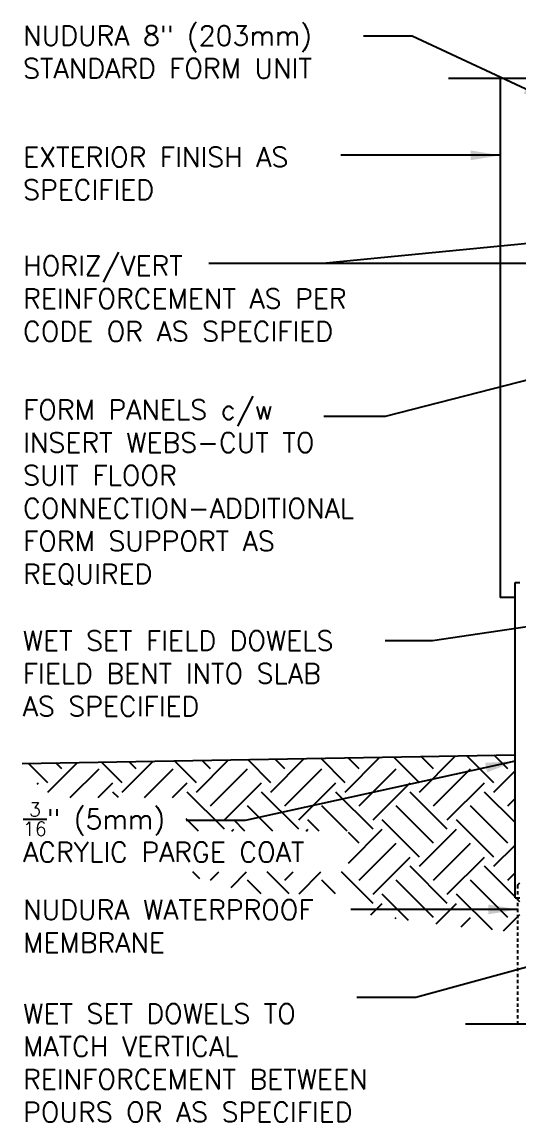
# Model space of a CAD drawing. Header units: inches. Extents: x 247 to 348, y 88 to 169.
# Drawn here: x 296.55 to 315.47, y 127.27 to 169.15 of the extents above; entities that cross this region are included whole.
import ezdxf

# ---------------------------------------------------------------- set-up
doc = ezdxf.new("R2010")
doc.units = ezdxf.units.IN
doc.header["$LTSCALE"] = 0.5
doc.header["$MEASUREMENT"] = 0
doc.linetypes.add('DASHED2', pattern=[0.375, 0.25, -0.125])
for name, color, linetype in [('HATCH', 12, 'Continuous'), ('LINE50', 5, 'Continuous'), ('LINE9', 9, 'Continuous'), ('TEXT', 4, 'Continuous')]:
    doc.layers.add(name, color=color, linetype=linetype)
doc.styles.add('DIM', font='romans.shx', dxfattribs={"width": 0.7})
doc.styles.add('ROMANS', font='romans.shx', dxfattribs={"height": 0.75})
doc.dimstyles.new('ext_12', dxfattribs={"dimscale": 12, "dimtxt": 0.09375, "dimasz": 0.09375, "dimexe": 0.09375, "dimexo": 0.0625, "dimgap": 0.0625, "dimtad": 1, "dimdec": 1, "dimzin": 3, "dimdsep": 46, "dimlunit": 4, "dimtxsty": 'DIM', "dimcen": 0.09, "dimdle": 0.09375, "dimclrt": 4, "dimadec": 0, "dimazin": 0, "dimtfac": 1, "dimtdec": 1, "dimtmove": 2, "dimatfit": 3, "dimfxl": 1, "dimfrac": 2, "dimtolj": 1, "dimtzin": 0, "dimarcsym": 0})

msp = doc.modelspace()

# ---------------------------------------------------------------- hatches: boundary and pattern name
at = {"layer": 'HATCH'}
h = msp.add_hatch(dxfattribs=at)
h.set_pattern_fill('EARTH', color=256, scale=8, angle=45, style=0)
h.set_pattern_definition([(45, (202.4338, 11.4884), (2e-16, 2.828427), [2, -2]), (45, (201.9035, 12.0188), (2e-16, 2.828427), [2, -2]), (45, (201.3732, 12.549), (2e-16, 2.828427), [2, -2]), (135, (201.3732, 12.9026), (-2.828427, 4e-16), [2, -2]), (135, (201.9035, 13.433), (-2.828427, 4e-16), [2, -2]), (135, (202.4338, 13.9633), (-2.828427, 4e-16), [2, -2])])
h.paths.add_polyline_path([(305.562, 135.955), (309.341, 135.955), (309.341, 135.236), (310.002, 135.128), (311.34, 134.933), (312.716, 134.759), (314.112, 134.61), (315.511, 134.492), (315.511, 135.801), (315.323, 135.801), (315.323, 141.242), (296.555, 140.915), (296.623, 140.791), (296.856, 140.448), (297.091, 140.163), (297.33, 139.925), (297.573, 139.717), (297.702, 139.618), (302.803, 139.618), (302.803, 138.342), (308.98, 138.342), (308.98, 136.788), (302.485, 136.788), (303, 136.618), (303.688, 136.416), (304.474, 136.209), (305.37, 135.996)])

# ---------------------------------------------------------------- linework, layer by layer
msp.add_line((315.323, 147.801), (315.323, 147.801))
at = {"layer": 'LINE50'}
msp.add_line((296.555, 140.915), (315.323, 141.242), dxfattribs=at)
at = {"layer": 'LINE9'}
for p, q in [((312.789, 167.002), (321.011, 167.002)), ((314.761, 167.002), (314.761, 147.242)), ((315.323, 135.801), (315.323, 147.801)), ((315.323, 147.801), (315.511, 147.801)), ((315.323, 147.242), (314.761, 147.242)), ((315.323, 135.801), (315.511, 135.801)), ((313.439, 131.002), (321.339, 131.002))]:
    msp.add_line(p, q, dxfattribs=at)
at = {"layer": 'LINE9', "linetype": 'DASHED2'}
for q in [(315.511, 136.377), (315.417, 131.002)]:
    msp.add_line((315.417, 136.283), q, dxfattribs=at)

# ---------------------------------------------------------------- texts
at = {"layer": 'TEXT', "char_height": 0.75, "style": 'ROMANS'}
for s, insert, width, attachment_point in [('NUDURA 8" (203mm) STANDARD FORM UNIT', (296.596, 168.002), 14.63878, 4), ('EXTERIOR FINISH AS SPECIFIED', (296.596, 163.381), 11.80755, 4), ('HORIZ/VERT REINFORCEMENT AS PER CODE OR AS SPECIFIED', (296.596, 158.614), 14.5082, 4), ('FORM PANELS c/w INSERT WEBS-CUT TO SUIT FLOOR CONNECTION-ADDITIONAL FORM SUPPORT AS REQUIRED', (296.596, 151.223), 14.34197, 4), ('WET SET FIELD DOWELS FIELD BENT INTO SLAB AS SPECIFIED', (296.581, 145.968), 13.80847, 1), ('\\A1;{\\H0.7x;\\S3/16;\\H1.429x;" (5mm)\\PACRYLIC PARGE COAT}', (296.596, 138.297), 15.60412, 4), ('\\A1;{\\H1x;NUDURA WATERPROOF MEMBRANE}', (296.596, 134.722), 14.22818, 4), ('WET SET DOWELS TO MATCH VERTICAL REINFORCEMENT BETWEEN POURS OR AS SPECIFIED', (296.596, 129.519), 14.34197, 4)]:
    msp.add_mtext(s, dxfattribs=dict(at, insert=insert, width=width, attachment_point=attachment_point))

# ---------------------------------------------------------------- leaders
at = {"layer": 'TEXT'}
for points, override in [([(316.752, 166.112), (311.407, 168.606), (309.554, 168.606)], {"dimgap": 0.0625, "dimtad": 0}), ([(314.761, 164.07), (308.691, 164.07)], {"dimgap": 0.0625, "dimtad": 0}), ([(323.854, 161.508), (308.001, 159.947), (303.661, 159.947)], {"dimtad": 0}), ([(322.438, 159.947), (306.001, 159.947), (303.661, 159.947)], {"dimtad": 0}), ([(316.978, 155.824), (310.384, 154.13), (308.044, 154.13)], {"dimtad": 0}), ([(322.908, 147.174), (312.181, 145.59), (310.38, 145.59)], {"dimgap": 0.0625, "dimtad": 0}), ([(315.323, 141.002), (305.044, 138.746), (302.799, 138.746)], {"dimgap": 0.0625, "dimtad": 0}), ([(315.435, 135.361), (312.087, 135.361), (309.069, 135.361)], {"dimgap": 0.0625, "dimtad": 0}), ([(319.762, 134.259), (311.54, 132.003), (309.295, 132.003)], {"dimgap": 0.0625, "dimtad": 0})]:
    msp.add_leader(points, dimstyle='ext_12', override=override, dxfattribs=at)

doc.saveas('drawing.dxf')
